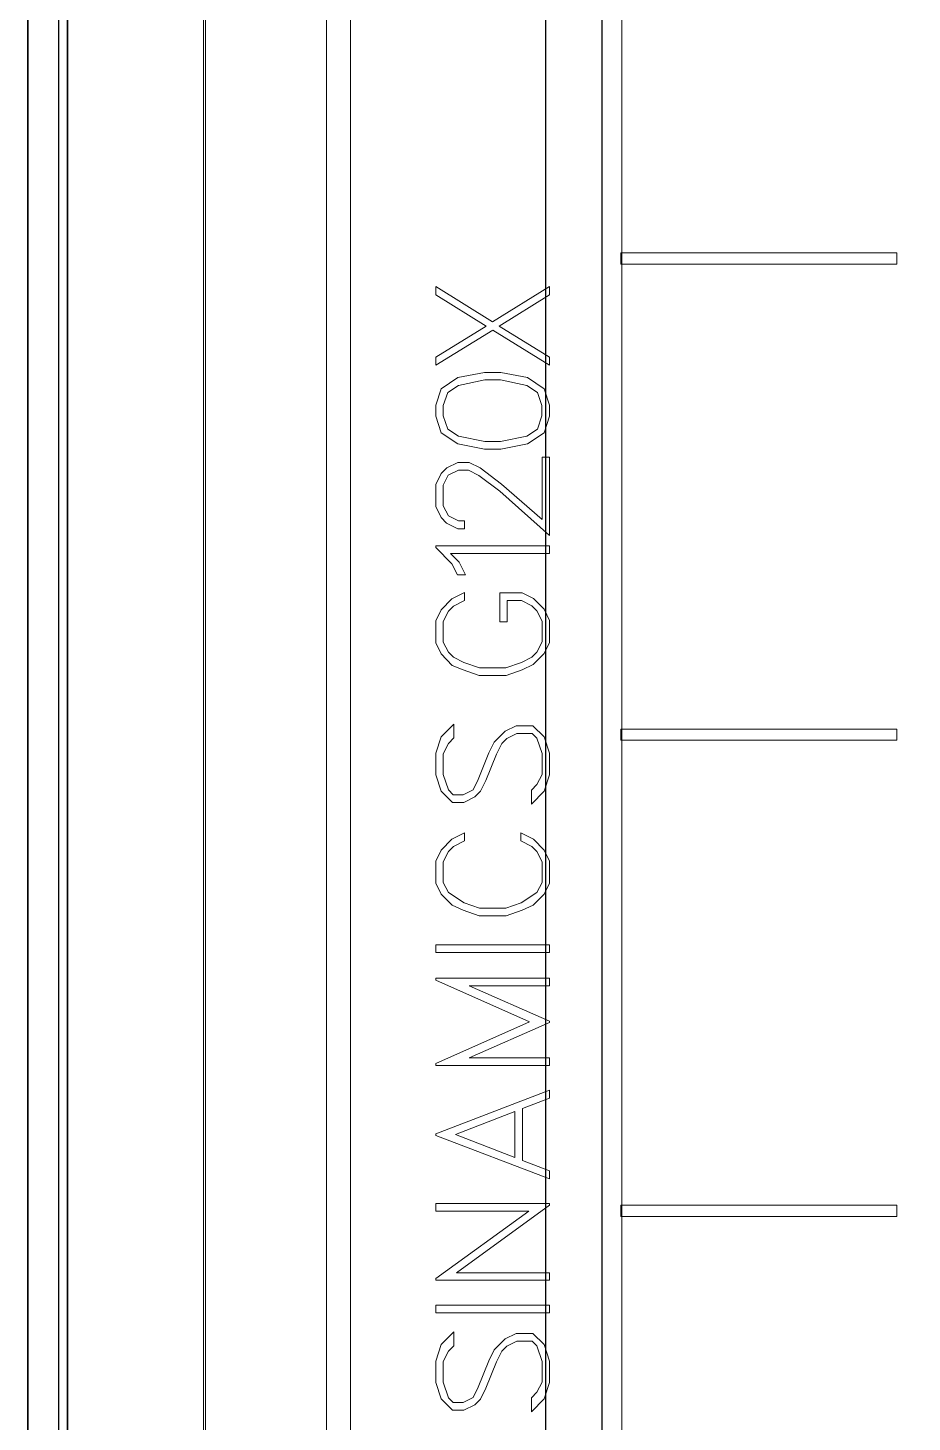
# Model space of a CAD drawing. Header units: millimetres. Extents: x 37984 to 70752, y 14140 to 37584.
# Drawn here: x 39093.7 to 39171.8, y 15296.9 to 15420.2 of the extents above; entities that cross this region are included whole.
import ezdxf

# ---------------------------------------------------------------- set-up
doc = ezdxf.new("R2010")
doc.units = ezdxf.units.MM
doc.set_wipeout_variables(frame=1)
doc.layers.add('! NO PLOT !', color=7, linetype='Continuous', true_color=0xff75dd, plot=False)
doc.layers.add('000-PI-Oprema', color=30, linetype='Continuous', lineweight=5)
doc.layers.add('000-PI-ORMAR', color=2, linetype='Continuous')

# ---------------------------------------------------------------- blocks, each defined once
blk = doc.blocks.new('6SL3220-3YE2X-0XXX')
at = {"layer": '000-PI-Oprema', "ltscale": 0.25}
for p, q in [((0, 127.99942), (0, 423.001046)), ((0.199997, 176.199997), (0.199997, 410.232648)), ((10.899994, 177.289978), (10.899994, 408.010022)), ((13, 179), (13, 388)), ((37, 179), (37, 388)), ((36.900002, 303.699997), (61.300003, 303.699997)), ((36.900002, 302.699997), (36.900002, 303.699997)), ((61.300003, 302.699997), (61.300003, 303.699997)), ((36.900002, 302.699997), (61.300003, 302.699997)), ((25.568703, 297.600311), (20.539948, 300.720802)), ((20.539948, 300.006233), (20.539948, 300.720802)), ((24.997803, 297.239746), (20.539948, 300.006233)), ((25.568703, 297.600311), (30.609451, 300.720802)), ((26.151596, 297.239746), (30.609451, 300.006233)), ((30.609451, 300.006233), (30.609451, 300.720802)), ((20.539948, 294.473251), (24.997803, 297.239746)), ((30.609451, 294.473251), (26.151596, 297.239746)), ((20.539948, 293.765244), (25.580696, 296.879181)), ((30.609451, 293.765244), (25.580696, 296.879181)), ((20.539948, 293.765244), (20.539948, 294.473251)), ((30.609451, 293.765244), (30.609451, 294.473251)), ((21.023941, 291.689392), (22.484924, 292.674057)), ((22.484924, 292.674057), (24.853951, 293.139511)), ((22.552353, 291.993576), (24.879425, 292.468216)), ((24.853951, 293.139511), (26.295448, 293.139511)), ((24.879425, 292.468216), (26.256485, 292.468216)), ((28.583565, 291.993576), (26.256485, 292.468216)), ((28.664474, 292.674057), (26.295448, 293.139511)), ((30.12545, 291.689392), (28.664474, 292.674057)), ((20.539948, 290.226181), (21.023941, 291.689392)), ((21.208252, 290.202576), (21.602341, 291.361618)), ((21.602341, 291.361618), (22.552353, 291.993576)), ((29.533569, 291.361618), (28.583565, 291.993576)), ((29.927658, 290.202576), (29.533569, 291.361618)), ((30.609451, 290.226181), (30.12545, 291.689392)), ((20.539948, 289.255936), (20.539948, 290.226181)), ((21.208252, 289.286087), (21.208252, 290.202576)), ((29.927658, 289.286087), (29.927658, 290.202576)), ((30.609451, 289.255936), (30.609451, 290.226181)), ((21.023941, 287.792709), (20.539948, 289.255936)), ((21.602341, 288.120499), (21.208252, 289.286087)), ((29.533569, 288.120499), (29.927658, 289.286087)), ((30.12545, 287.792709), (30.609451, 289.255936)), ((22.484924, 286.814606), (21.023941, 287.792709)), ((22.552353, 287.488525), (21.602341, 288.120499)), ((24.879425, 287.013901), (22.552353, 287.488525)), ((26.256485, 287.013901), (28.583565, 287.488525)), ((28.583565, 287.488525), (29.533569, 288.120499)), ((28.664474, 286.814606), (30.12545, 287.792709)), ((24.853951, 286.342606), (22.484924, 286.814606)), ((24.853951, 286.342606), (26.295448, 286.342606)), ((24.879425, 287.013901), (26.256485, 287.013901)), ((26.295448, 286.342606), (28.664474, 286.814606)), ((21.51693, 284.685013), (22.499908, 285.17012)), ((22.499908, 285.17012), (23.496368, 285.17012)), ((24.459862, 284.685013), (23.496368, 285.17012)), ((29.938148, 285.635574), (30.609451, 285.635574)), ((29.938148, 280.135376), (29.938148, 285.635574)), ((30.609451, 278.712799), (30.609451, 285.635574)), ((20.539948, 283.209976), (21.025444, 284.186783)), ((21.025444, 284.186783), (21.51693, 284.685013)), ((21.21125, 283.150986), (21.656281, 284.042557)), ((21.656281, 284.042557), (22.541862, 284.481781)), ((22.541862, 284.481781), (23.425941, 284.481781)), ((24.344482, 284.029434), (23.425941, 284.481781)), ((26.205544, 282.633087), (24.344482, 284.029434)), ((26.353889, 283.262436), (24.459862, 284.685013)), ((20.539948, 281.276062), (20.539948, 283.209976)), ((21.21125, 281.328506), (21.21125, 283.150986)), ((30.609451, 278.712799), (26.205544, 282.633087)), ((29.938148, 280.135376), (26.353889, 283.262436)), ((21.017952, 280.292709), (20.539948, 281.276062)), ((21.657784, 280.443497), (21.21125, 281.328506)), ((21.506439, 279.794479), (21.017952, 280.292709)), ((22.541862, 279.997711), (21.657784, 280.443497)), ((22.541862, 279.997711), (23.093285, 279.997711)), ((23.093285, 279.315918), (23.093285, 279.997711)), ((22.489418, 279.315918), (21.506439, 279.794479)), ((22.489418, 279.315918), (23.093285, 279.315918)), ((20.539948, 277.786484), (30.609451, 277.786484)), ((20.539948, 277.644882), (20.539948, 277.786484)), ((21.960472, 276.217056), (20.539948, 277.644882)), ((30.609451, 277.115189), (30.609451, 277.786484)), ((22.615288, 276.348175), (21.842087, 277.115189)), ((21.842087, 277.115189), (30.609451, 277.115189)), ((22.457947, 275.233719), (21.960472, 276.217056)), ((23.165215, 275.233719), (22.615288, 276.348175)), ((22.457947, 275.233719), (23.165215, 275.233719)), ((21.017952, 272.146988), (21.978447, 273.110672)), ((21.978447, 273.110672), (23.093285, 273.661346)), ((22.116302, 272.455109), (23.093285, 272.953339)), ((23.093285, 272.953339), (23.093285, 273.661346)), ((26.198051, 273.64299), (28.195465, 273.64299)), ((26.198051, 271.09021), (26.198051, 273.64299)), ((26.869347, 272.971695), (28.138527, 272.971695)), ((26.869347, 271.09021), (26.869347, 272.971695)), ((29.034592, 272.50885), (28.138527, 272.971695)), ((29.170952, 273.155243), (28.195465, 273.64299)), ((29.47963, 272.057831), (29.034592, 272.50885)), ((30.128448, 272.186325), (29.170952, 273.155243)), ((20.539948, 271.163635), (21.017952, 272.146988)), ((21.21125, 271.111191), (21.669769, 272.009323)), ((21.669769, 272.009323), (22.116302, 272.455109)), ((29.938148, 271.15184), (29.47963, 272.057831)), ((30.609451, 271.199036), (30.128448, 272.186325)), ((20.539948, 269.229721), (20.539948, 271.163635)), ((21.21125, 269.288712), (21.21125, 271.111191)), ((26.198051, 271.09021), (26.869347, 271.09021)), ((29.938148, 269.311005), (29.938148, 271.15184)), ((30.609451, 269.254623), (30.609451, 271.199036)), ((21.023941, 268.252914), (20.539948, 269.229721)), ((21.671272, 268.384033), (21.21125, 269.288712)), ((29.478127, 268.397141), (29.938148, 269.311005)), ((30.12545, 268.272583), (30.609451, 269.254623)), ((21.987442, 267.20401), (21.023941, 268.252914)), ((22.116302, 267.944809), (21.671272, 268.384033)), ((23.028854, 267.472794), (22.116302, 267.944809)), ((28.120544, 267.47673), (29.033096, 267.953979)), ((29.033096, 267.953979), (29.478127, 268.397141)), ((29.161957, 267.298416), (30.12545, 268.272583)), ((22.955429, 266.819855), (21.987442, 267.20401)), ((24.389435, 266.342606), (22.955429, 266.819855)), ((24.413406, 267.013901), (23.028854, 267.472794)), ((24.389435, 266.342606), (26.759964, 266.342606)), ((24.413406, 267.013901), (26.735985, 267.013901)), ((26.735985, 267.013901), (28.120544, 267.47673)), ((26.759964, 266.342606), (28.19397, 266.830338)), ((28.19397, 266.830338), (29.161957, 267.298416)), ((21.017952, 260.910095), (22.155266, 262.040298)), ((22.155266, 260.811768), (22.155266, 262.040298)), ((25.706566, 260.451202), (26.677551, 261.418808)), ((26.677551, 261.418808), (27.65303, 261.889511)), ((27.65303, 261.889511), (29.134987, 261.889511)), ((30.123955, 260.910095), (29.134987, 261.889511)), ((36.900002, 261.600006), (61.300003, 261.600006)), ((36.900002, 260.600006), (36.900002, 261.600006)), ((61.300003, 260.600006), (61.300003, 261.600006)), ((20.539948, 259.461288), (21.017952, 260.910095)), ((21.21125, 259.415405), (21.669769, 260.320084)), ((21.669769, 260.320084), (22.155266, 260.811768)), ((25.24205, 259.487518), (25.706566, 260.451202)), ((25.907356, 259.389191), (26.379356, 260.320084)), ((26.379356, 260.320084), (26.818405, 260.759323)), ((26.818405, 260.759323), (27.723457, 261.218216)), ((27.723457, 261.218216), (29.060066, 261.218216)), ((29.47963, 260.798645), (29.060066, 261.218216)), ((29.938148, 259.428513), (29.47963, 260.798645)), ((30.609451, 259.461288), (30.123955, 260.910095)), ((36.900002, 260.600006), (61.300003, 260.600006)), ((20.539948, 257.553589), (20.539948, 259.461288)), ((21.21125, 257.579819), (21.21125, 259.415405)), ((24.298035, 257.134033), (25.24205, 259.487518)), ((24.970825, 257.055359), (25.907356, 259.389191)), ((29.938148, 257.592926), (29.938148, 259.428513)), ((30.609451, 257.553589), (30.609451, 259.461288)), ((21.025444, 256.104797), (20.539948, 257.553589)), ((21.669769, 256.209686), (21.21125, 257.579819)), ((23.845505, 256.235916), (24.298035, 257.134033)), ((24.498825, 256.09169), (24.970825, 257.055359)), ((28.994133, 256.196579), (29.47963, 256.694809)), ((29.47963, 256.694809), (29.938148, 257.592926)), ((30.131447, 256.104797), (30.609451, 257.553589)), ((22.014412, 255.108337), (21.025444, 256.104797)), ((22.089333, 255.790115), (21.669769, 256.209686)), ((22.089333, 255.790115), (22.961426, 255.790115)), ((22.961426, 255.790115), (23.845505, 256.235916)), ((23.024361, 255.108337), (23.99984, 255.593445)), ((23.99984, 255.593445), (24.498825, 256.09169)), ((28.994133, 254.964111), (28.994133, 256.196579)), ((28.994133, 254.964111), (30.131447, 256.104797)), ((22.014412, 255.108337), (23.024361, 255.108337)), ((21.017952, 250.896988), (21.978447, 251.860672)), ((21.978447, 251.860672), (23.093285, 252.411346)), ((22.116302, 251.205109), (23.093285, 251.703339)), ((23.093285, 251.703339), (23.093285, 252.411346)), ((29.170952, 251.860672), (28.056114, 252.411346)), ((28.056114, 251.703339), (28.056114, 252.411346)), ((29.033096, 251.205109), (28.056114, 251.703339)), ((30.131447, 250.896988), (29.170952, 251.860672)), ((20.539948, 249.913635), (21.017952, 250.896988)), ((21.21125, 249.861191), (21.669769, 250.759323)), ((21.669769, 250.759323), (22.116302, 251.205109)), ((29.47963, 250.759323), (29.033096, 251.205109)), ((29.938148, 249.861191), (29.47963, 250.759323)), ((30.609451, 249.913635), (30.131447, 250.896988)), ((20.539948, 247.979721), (20.539948, 249.913635)), ((21.21125, 248.038712), (21.21125, 249.861191)), ((29.938148, 248.038712), (29.938148, 249.861191)), ((30.609451, 247.979721), (30.609451, 249.913635)), ((21.023941, 247.002914), (20.539948, 247.979721)), ((21.657784, 247.134033), (21.21125, 248.038712)), ((29.491615, 247.134033), (29.938148, 248.038712)), ((30.12545, 247.002914), (30.609451, 247.979721)), ((21.987442, 246.032684), (21.023941, 247.002914)), ((23.042343, 246.222794), (21.657784, 247.134033)), ((28.107056, 246.222794), (29.491615, 247.134033)), ((29.161957, 246.032684), (30.12545, 247.002914)), ((22.955429, 245.569855), (21.987442, 246.032684)), ((24.389435, 245.092606), (22.955429, 245.569855)), ((24.413406, 245.763901), (23.042343, 246.222794)), ((24.413406, 245.763901), (26.735985, 245.763901)), ((26.735985, 245.763901), (28.107056, 246.222794)), ((26.759964, 245.092606), (28.19397, 245.569855)), ((28.19397, 245.569855), (29.161957, 246.032684)), ((24.389435, 245.092606), (26.759964, 245.092606)), ((20.539948, 242.51738), (30.609451, 242.51738)), ((20.539948, 241.846069), (20.539948, 242.51738)), ((20.539948, 241.846069), (30.609451, 241.846069)), ((30.609451, 241.846069), (30.609451, 242.51738)), ((20.539948, 239.566025), (30.609451, 239.566025)), ((20.539948, 239.395569), (20.539948, 239.566025)), ((28.83979, 235.708679), (20.539948, 239.395569)), ((30.609451, 238.89473), (30.609451, 239.566025)), ((30.609451, 235.775543), (23.496368, 238.89473)), ((23.496368, 238.89473), (30.609451, 238.89473)), ((20.539948, 232.016525), (28.83979, 235.708679)), ((23.496368, 232.51738), (30.609451, 235.636566)), ((30.609451, 235.636566), (30.609451, 235.775543)), ((20.539948, 231.846069), (20.539948, 232.016525)), ((20.539948, 231.846069), (30.609451, 231.846069)), ((23.496368, 232.51738), (30.609451, 232.51738)), ((30.609451, 231.846069), (30.609451, 232.51738)), ((20.539948, 225.811859), (30.609451, 229.660034)), ((30.609451, 228.965134), (30.609451, 229.660034)), ((28.211952, 228.034225), (30.609451, 228.965134)), ((22.303612, 225.739746), (27.540649, 227.778564)), ((27.540649, 223.700928), (27.540649, 227.778564)), ((28.211952, 223.445267), (28.211952, 228.034225)), ((20.539948, 225.667633), (20.539948, 225.811859)), ((30.609451, 221.819458), (20.539948, 225.667633)), ((27.540649, 223.700928), (22.303612, 225.739746)), ((30.609451, 222.52092), (28.211952, 223.445267)), ((30.609451, 221.819458), (30.609451, 222.52092)), ((20.539948, 219.64299), (30.609451, 219.64299)), ((20.539948, 218.971695), (20.539948, 219.64299)), ((22.381531, 213.51738), (30.609451, 219.479095)), ((30.609451, 219.479095), (30.609451, 219.64299)), ((36.900002, 219.5), (61.300003, 219.5)), ((36.900002, 218.5), (36.900002, 219.5)), ((61.300003, 218.5), (61.300003, 219.5)), ((20.539948, 218.971695), (28.767868, 218.971695)), ((20.539948, 213.003418), (28.767868, 218.971695)), ((36.900002, 218.5), (61.300003, 218.5)), ((22.381531, 213.51738), (30.609451, 213.51738)), ((30.609451, 212.846069), (30.609451, 213.51738)), ((20.539948, 212.846069), (20.539948, 213.003418)), ((20.539948, 212.846069), (30.609451, 212.846069)), ((20.539948, 210.64238), (30.609451, 210.64238)), ((20.539948, 209.971069), (20.539948, 210.64238)), ((20.539948, 209.971069), (30.609451, 209.971069)), ((30.609451, 209.971069), (30.609451, 210.64238)), ((20.539948, 205.711288), (21.017952, 207.160095)), ((21.017952, 207.160095), (22.155266, 208.290298)), ((22.155266, 207.061768), (22.155266, 208.290298)), ((25.706566, 206.701202), (26.677551, 207.668808)), ((26.677551, 207.668808), (27.65303, 208.139511)), ((26.818405, 207.009323), (27.723457, 207.468216)), ((27.65303, 208.139511), (29.134987, 208.139511)), ((27.723457, 207.468216), (29.060066, 207.468216)), ((29.47963, 207.048645), (29.060066, 207.468216)), ((30.123955, 207.160095), (29.134987, 208.139511)), ((30.609451, 205.711288), (30.123955, 207.160095)), ((21.21125, 205.665405), (21.669769, 206.570084)), ((21.669769, 206.570084), (22.155266, 207.061768)), ((25.24205, 205.737518), (25.706566, 206.701202)), ((25.907356, 205.639191), (26.379356, 206.570084)), ((26.379356, 206.570084), (26.818405, 207.009323)), ((29.938148, 205.678513), (29.47963, 207.048645)), ((20.539948, 203.803589), (20.539948, 205.711288)), ((21.21125, 203.829819), (21.21125, 205.665405)), ((24.298035, 203.384033), (25.24205, 205.737518)), ((24.970825, 203.305359), (25.907356, 205.639191)), ((29.938148, 203.842926), (29.938148, 205.678513)), ((30.609451, 203.803589), (30.609451, 205.711288)), ((21.025444, 202.354797), (20.539948, 203.803589)), ((21.669769, 202.459686), (21.21125, 203.829819)), ((29.47963, 202.944809), (29.938148, 203.842926)), ((30.131447, 202.354797), (30.609451, 203.803589)), ((22.014412, 201.358337), (21.025444, 202.354797)), ((22.089333, 202.040115), (21.669769, 202.459686)), ((22.961426, 202.040115), (23.845505, 202.485916)), ((23.845505, 202.485916), (24.298035, 203.384033)), ((23.99984, 201.843445), (24.498825, 202.34169)), ((24.498825, 202.34169), (24.970825, 203.305359)), ((28.994133, 202.446579), (29.47963, 202.944809)), ((28.994133, 201.214111), (28.994133, 202.446579)), ((28.994133, 201.214111), (30.131447, 202.354797)), ((22.014412, 201.358337), (23.024361, 201.358337)), ((22.089333, 202.040115), (22.961426, 202.040115)), ((23.024361, 201.358337), (23.99984, 201.843445))]:
    blk.add_line(p, q, dxfattribs=at)
blk = doc.blocks.new('SINAMICS_FSC_1mm')
at = {"layer": '000-PI-Oprema'}
blk.add_blockref('6SL3220-3YE2X-0XXX', (70186.12, 54000), dxfattribs=at)
blk = doc.blocks.new('poveznica montaznih ploca 2100mm')
at = {"layer": '! NO PLOT !'}
for p, q in [((59570.54, 55742.17), (59570.54, 53847.74)), ((59565.54, 55740.77), (59565.54, 53837.74))]:
    blk.add_line(p, q, dxfattribs=at)
blk = doc.blocks.new('800mm bez ploce')
at = {"layer": '000-PI-ORMAR'}
for p, q in [((47129.52, 47274.57), (47129.52, 45290.07)), ((47126.01, 47254.07), (47126.01, 45303.07)), ((47128.73, 47254.07), (47128.73, 45303.07))]:
    blk.add_line(p, q, dxfattribs=at)

msp = doc.modelspace()

# ---------------------------------------------------------------- linework, layer by layer
at = {"layer": '! NO PLOT !'}
msp.add_line((39093.672, 14789.973), (39093.672, 16740.835), dxfattribs=at)
at = {"layer": '000-PI-ORMAR'}
for p, q in [((39093.672, 16740.904), (39093.672, 14789.904)), ((39093.672, 16740.904), (39093.672, 14789.904)), ((39096.39, 16740.904), (39096.39, 14789.904)), ((39096.39, 16740.904), (39096.39, 14789.904)), ((39097.172, 14789.904), (39097.172, 16740.766))]:
    msp.add_line(p, q, dxfattribs=at)

# ---------------------------------------------------------------- block references
at = {"layer": '000-PI-Oprema'}
msp.add_blockref('SINAMICS_FSC_1mm', (-31076.939, -38903.384), dxfattribs=at)

# ---------------------------------------------------------------- next in the draw order: block references
at = {"layer": '! NO PLOT !'}
msp.add_blockref('poveznica montaznih ploca 2100mm', (-20426.128, -39031.862), dxfattribs=at)
at = {"layer": '000-PI-Oprema', "ltscale": 0.25}
msp.add_blockref('800mm bez ploce', (-8032.339, -30513.162), dxfattribs=at)

doc.saveas('drawing.dxf')
